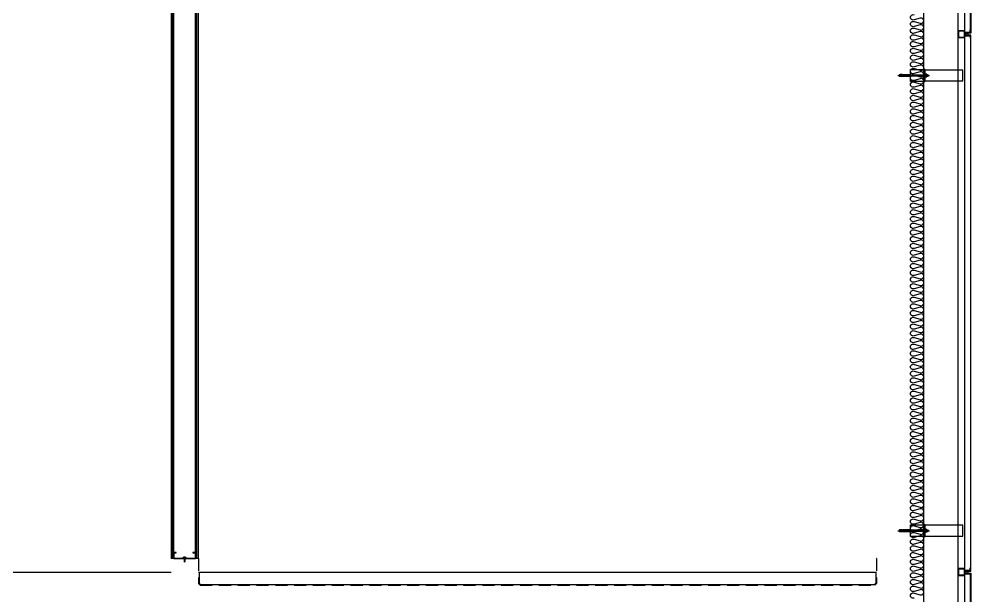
# Model space of a CAD drawing. Header units: millimetres. Extents: x 19868 to 801382, y -4805 to 85279.
# Drawn here: x 573407 to 580488, y 67001 to 71291 of the extents above; entities that cross this region are included whole.
import ezdxf

# ---------------------------------------------------------------- set-up
doc = ezdxf.new("R2010")
doc.units = ezdxf.units.MM
doc.header["$LTSCALE"] = 250
doc.linetypes.add('HID', pattern=[2.8, 1.8, -1])
for name, color, linetype in [('8입면선', 8, 'Continuous'), ('A-ETC-8', 8, 'Continuous'), ('A-FIN', 6, 'Continuous'), ('A-FIN-8', 8, 'Continuous'), ('A-WALL-D', 7, 'Continuous'), ('A-WP', 1, 'HID'), ('GAGAM-DT', 7, 'Continuous'), ('ISL', 251, 'Continuous'), ('입면', 7, 'Continuous')]:
    doc.layers.add(name, color=color, linetype=linetype)
doc.layers.add('CK', color=221, linetype='Continuous', plot=False)

# ---------------------------------------------------------------- blocks, each defined once
blk = doc.blocks.new('A$C632c858f')
at = {"layer": 'A-ETC-8'}
blk.add_arc((-2.8, 0), 24, 341.82483, 18.17517, dxfattribs=at)
blk.add_ellipse((34, 0), major_axis=(7.59, 0), ratio=0.987937, dxfattribs=at)
blk = doc.blocks.new('A$Cae507117')
at = {"layer": 'A-ETC-8'}
for points in [[(-50, 0), (-50, -50), (0, -50), (0, 0)], [(-46.8, -3.2), (-46.8, -46.8), (-3.2, -46.8), (-3.2, -3.2)]]:
    blk.add_lwpolyline(points, close=True, dxfattribs=at)
blk = doc.blocks.new('너트 M12')
for p, q in [((-9, 0), (9, 0)), ((-9.5, -9), (-9.5, -0.5)), ((9, -9.5), (-9, -9.5)), ((0, -8.3), (0, -1.2)), ((9.5, -0.5), (9.5, -9))]:
    blk.add_line(p, q)
for centre, start, end in [((-9, -0.5), 90, 180), ((-9, -9), 180, 270), ((9, -0.5), 0, 90), ((9, -9), 270, 0)]:
    blk.add_arc(centre, 0.5, start, end)
at = {"extrusion": (0, 0, -1)}
for centre, major_axis, ratio, start_param, end_param in [((-4.8, -0.9), (-4.75, 0.31), 0.185359, -0.024388, 3.141593), ((4.8, -0.9), (4.75, 0.31), 0.185108, 3.141593, 6.30754), ((-4.8, -8.6), (4.75, 0.31), 0.187111, 0, 3.166211), ((4.8, -8.6), (-4.75, 0.31), 0.185991, 3.117121, 6.283185)]:
    blk.add_ellipse(centre, major_axis=major_axis, ratio=ratio, start_param=start_param, end_param=end_param, dxfattribs=at)
blk = doc.blocks.new('A$C5ebcaad0')
at = {"layer": 'A-ETC-8'}
for p, q in [((-449, -225), (-214, -225)), ((-439, -220.5), (-439, -229.5)), ((-437, -219), (-437.5, -219)), ((-437.5, -231), (-437, -231)), ((-426, -220.5), (-437, -219)), ((-437, -231), (-426, -229.5)), ((-431.6, -219.7), (-431.6, -221.5)), ((-431.6, -228.5), (-431.6, -230.2)), ((-431.1, -222.3), (-429.3, -223.5)), ((-431.1, -227.7), (-429.3, -226.5)), ((-415.6, -218.7), (-430.6, -218.7)), ((-430.6, -231.2), (-415.6, -231.2)), ((-421.1, -224), (-427.7, -224)), ((-421.1, -226), (-427.7, -226)), ((-426, -220.5), (-412, -220.5)), ((-426, -229.5), (-412, -229.5)), ((-420.6, -223.5), (-420.6, -223)), ((-420.6, -227), (-420.6, -226.5)), ((-416.6, -227), (-416.6, -223)), ((-415.6, -218.7), (-412.6, -218.7)), ((-415.6, -231.2), (-412.6, -231.2)), ((-412.6, -218.7), (-412.6, -231.2)), ((-412, -231), (-412, -219)), ((-409, -219), (-412, -219)), ((-412, -231), (-409, -231)), ((-409, -231), (-409, -219)), ((-355, -219), (-409, -219)), ((-409, -231), (-355, -231)), ((-355, -219), (-245.5, -219)), ((-245.5, -231), (-355, -231)), ((-234.2, -229.5), (-224, -229.5)), ((-234, -219), (-225.5, -219)), ((-234, -220.5), (-224, -220.5)), ((-234, -231), (-225.5, -231)), ((-225.5, -231), (-225.5, -219)), ((-224, -220.5), (-225.5, -219)), ((-224, -229.5), (-225.5, -231)), ((-224, -229.5), (-224, -220.5))]:
    blk.add_line(p, q, dxfattribs=at)
for points in [[(-255, -180.5), (-255, -269.5), (-355, -269.5), (-355, -180.5)], [(33.5, -185), (-251.5, -185), (-251.5, -265), (33.5, -265)], [(-251.5, -265), (-245.5, -265), (-245.5, -185), (-251.5, -185)], [(-245.5, -210), (-245.5, -240), (-243.5, -240), (-243.5, -210)]]:
    blk.add_lwpolyline(points, close=True, dxfattribs=at)
blk.add_lwpolyline([(-251.5, -177.5), (-251.5, -272.5, -0.414214), (-252.5, -273.5), (-255, -273.5), (-255, -176.5), (-252.5, -176.5, -0.414214)], format="xyb", close=True, dxfattribs=at)
for centre, radius, start, end in [((-437.5, -220.5), 1.5, 90, 180), ((-437.5, -229.5), 1.5, 180, 270), ((-430.6, -219.7), 1, 90, 180), ((-430.6, -221.5), 1, 180, 236.30993), ((-430.6, -228.5), 1, 123.69007, 180), ((-430.6, -230.2), 1, 180, 270), ((-427.7, -221), 3, 236.30993, 270), ((-427.7, -229), 3, 90, 123.69007), ((-421.1, -223.5), 0.5, 270, 0), ((-421.1, -226.5), 0.5, 0, 90), ((-418.6, -223), 2, 90, 180), ((-418.6, -227), 2, 180, 270), ((-418.6, -223), 2, 0, 90), ((-418.6, -227), 2, 270, 0)]:
    blk.add_arc(centre, radius, start, end, dxfattribs=at)
at = {"layer": 'A-ETC-8', "xscale": -1, "rotation": 90}
blk.add_blockref('너트 M12', (-243.5, -225), dxfattribs=at)

msp = doc.modelspace()

# ---------------------------------------------------------------- linework, layer by layer
at = {"layer": '8입면선', "color": 8}
for p, q in [((574548.2, 67278.9), (574548.2, 74588.9)), ((574728.2, 67278.9), (574728.2, 73468.9))]:
    msp.add_line(p, q, dxfattribs=at)
at = {"layer": 'A-ETC-8'}
for p, q in [((580393.2, 51178.9), (580393.2, 76146.7)), ((580443.2, 51178.9), (580443.2, 76146.7))]:
    msp.add_line(p, q, dxfattribs=at)
for points in [[(580480.2, 71190.4), (580445.2, 71190.4), (580445.2, 71179.4), (580443.2, 71179.4), (580443.2, 71192.4), (580478.6, 71192.4, -0.226541), (580482.2, 71196.1), (580482.2, 71210.8), (580484.2, 71210.8), (580484.2, 71194.4, 0.414214)], [(580480.2, 71167.4), (580445.2, 71167.4), (580445.2, 71178.4), (580443.2, 71178.4), (580443.2, 71165.4), (580478.6, 71165.4, 0.226541), (580482.2, 71161.8), (580482.2, 71147.1), (580484.2, 71147.1), (580484.2, 71163.4, -0.414214)], [(580480.2, 67190.4), (580445.2, 67190.4), (580445.2, 67179.4), (580443.2, 67179.4), (580443.2, 67192.4), (580478.6, 67192.4, -0.226541), (580482.2, 67196.1), (580482.2, 67210.8), (580484.2, 67210.8), (580484.2, 67194.4, 0.414214)], [(580480.2, 67167.4), (580445.2, 67167.4), (580445.2, 67178.4), (580443.2, 67178.4), (580443.2, 67165.4), (580478.6, 67165.4, 0.226541), (580482.2, 67161.8), (580482.2, 67147.1), (580484.2, 67147.1), (580484.2, 67163.4, -0.414214)]]:
    msp.add_lwpolyline(points, format="xyb", close=True, dxfattribs=at)
at = {"layer": 'A-FIN'}
for p, q in [((543738.2, 67178.9), (574538.2, 67178.9)), ((574741.2, 67178.9), (579785.2, 67178.9))]:
    msp.add_line(p, q, dxfattribs=at)
for points in [[(580447.2, 75167.4), (580447.2, 75171.4), (580488.2, 75171.4), (580488.2, 71186.4), (580447.2, 71186.4), (580447.2, 71190.4), (580484.2, 71190.4), (580484.2, 75167.4), (580447.2, 75167.4)], [(580447.2, 67190.4), (580447.2, 67186.4), (580488.2, 67186.4), (580488.2, 71171.4), (580447.2, 71171.4), (580447.2, 71167.4), (580484.2, 71167.4), (580484.2, 67190.4), (580447.2, 67190.4)], [(580447.2, 67167.4), (580447.2, 67171.4), (580488.2, 67171.4), (580488.2, 63686.4), (580447.2, 63686.4), (580447.2, 63690.4), (580484.2, 63690.4), (580484.2, 67167.4), (580447.2, 67167.4)]]:
    msp.add_lwpolyline(points, close=True, dxfattribs=at)
at = {"layer": 'A-FIN-8'}
for p, q in [((574746.2, 67178.9), (574746.2, 67097.1)), ((579780.2, 67178.9), (579780.2, 67097.1)), ((574756.4, 67086.9), (574746.2, 67097.1)), ((574756.4, 67086.9), (579770, 67086.9)), ((579770, 67086.9), (579780.2, 67097.1))]:
    msp.add_line(p, q, dxfattribs=at)
at = {"layer": 'A-WALL-D'}
for p, q in [((574538.2, 74588.9), (574538.2, 67278.9)), ((574558.2, 67288.9), (574558.2, 74588.9)), ((574718.2, 67288.9), (574718.2, 73468.9)), ((574738.2, 73468.9), (574738.2, 67278.9)), ((574558.2, 67278.9), (574538.2, 67278.9)), ((574738.2, 67278.9), (574718.2, 67278.9))]:
    msp.add_line(p, q, dxfattribs=at)
at = {"layer": 'A-WP', "ltscale": 0.2}
for p, q in [((574753.4, 67081.9), (574741.2, 67094.1)), ((574753.4, 67081.9), (579773.1, 67081.9)), ((579773.1, 67081.9), (579785.2, 67094.1))]:
    msp.add_line(p, q, dxfattribs=at)
at = {"layer": 'A-WP', "linetype": 'HID', "ltscale": 0.2}
for points in [[(574738.2, 67278.9), (574741.2, 67278.9), (574741.2, 67094.1)], [(579788.2, 67278.9), (579785.2, 67278.9), (579785.2, 67094.1)]]:
    msp.add_lwpolyline(points, dxfattribs=at)
at = {"layer": 'CK', "linetype": 'Continuous'}
msp.add_line((574623.5, 67278.9), (574652.9, 67278.9), dxfattribs=at)
at = {"layer": 'GAGAM-DT', "color": 8}
for p, q in [((574633.4, 67284.8), (574633.4, 67288.2)), ((574643.3, 67284.8), (574633.4, 67284.8)), ((574641.8, 67289.8), (574634.9, 67289.8)), ((574635.9, 67284.8), (574635.9, 67289.8)), ((574635.9, 67284.8), (574635.9, 67253.3)), ((574640.9, 67284.8), (574640.9, 67289.8)), ((574640.9, 67284.8), (574640.9, 67258.9)), ((574643.3, 67284.8), (574643.3, 67288.2)), ((574640.9, 67258.9), (574635.9, 67253.3))]:
    msp.add_line(p, q, dxfattribs=at)
for centre, start, end in [((574634.9, 67288.2), 90, 180), ((574641.8, 67288.2), 0, 90)]:
    msp.add_arc(centre, 1.51, start, end, dxfattribs=at)
at = {"layer": 'ISL'}
msp.add_line((580138.2, 50558.9), (580138.2, 76128.9), dxfattribs=at)
msp.add_lwpolyline([(580065.3, 66985.2, -1.449198), (580065.3, 67022.6), (580111.1, 67010.2, 0.524856), (580138.2, 67028.9, 0.524856), (580111.1, 67047.6), (580065.3, 67035.2, -1.449198), (580065.3, 67072.6), (580111.1, 67060.2, 0.524856), (580138.2, 67078.9, 0.524856), (580111.1, 67097.6), (580065.3, 67085.2, -1.449198), (580065.3, 67122.6), (580111.1, 67110.2, 0.524856), (580138.2, 67128.9, 0.524856), (580111.1, 67147.6), (580065.3, 67135.2, -1.449198), (580065.3, 67172.6), (580111.1, 67160.2, 0.524856), (580138.2, 67178.9, 0.524856), (580111.1, 67197.6), (580065.3, 67185.2, -1.449198), (580065.3, 67222.6), (580111.1, 67210.2, 0.524856), (580138.2, 67228.9, 0.524856), (580111.1, 67247.6), (580065.3, 67235.2, -1.449198), (580065.3, 67272.6), (580111.1, 67260.2, 0.524856), (580138.2, 67278.9, 0.524856), (580111.1, 67297.6), (580065.3, 67285.2, -1.449198), (580065.3, 67322.6), (580111.1, 67310.2, 0.524856), (580138.2, 67328.9, 0.524856), (580111.1, 67347.6), (580065.3, 67335.2, -1.449198), (580065.3, 67372.6), (580111.1, 67360.2, 0.524856), (580138.2, 67378.9, 0.524856), (580111.1, 67397.6), (580065.3, 67385.2, -1.449198), (580065.3, 67422.6), (580111.1, 67410.2, 0.524856), (580138.2, 67428.9, 0.524856), (580111.1, 67447.6), (580065.3, 67435.2, -1.449198), (580065.3, 67472.6), (580111.1, 67460.2, 0.524856), (580138.2, 67478.9, 0.524856), (580111.1, 67497.6), (580065.3, 67485.2, -1.449198), (580065.3, 67522.6), (580111.1, 67510.2, 0.524856), (580138.2, 67528.9, 0.524856), (580111.1, 67547.6), (580065.3, 67535.2, -1.449198), (580065.3, 67572.6), (580111.1, 67560.2, 0.524856), (580138.2, 67578.9, 0.524856), (580111.1, 67597.6), (580065.3, 67585.2, -1.449198), (580065.3, 67622.6), (580111.1, 67610.2, 0.524856), (580138.2, 67628.9, 0.524856), (580111.1, 67647.6), (580065.3, 67635.2, -1.449198), (580065.3, 67672.6), (580111.1, 67660.2, 0.524856), (580138.2, 67678.9, 0.524856), (580111.1, 67697.6), (580065.3, 67685.2, -1.449198), (580065.3, 67722.6), (580111.1, 67710.2, 0.524856), (580138.2, 67728.9, 0.524856), (580111.1, 67747.6), (580065.3, 67735.2, -1.449198), (580065.3, 67772.6), (580111.1, 67760.2, 0.524856), (580138.2, 67778.9, 0.524856), (580111.1, 67797.6), (580065.3, 67785.2, -1.449198), (580065.3, 67822.6), (580111.1, 67810.2, 0.524856), (580138.2, 67828.9, 0.524856), (580111.1, 67847.6), (580065.3, 67835.2, -1.449198), (580065.3, 67872.6), (580111.1, 67860.2, 0.524856), (580138.2, 67878.9, 0.524856), (580111.1, 67897.6), (580065.3, 67885.2, -1.449198), (580065.3, 67922.6), (580111.1, 67910.2, 0.524856), (580138.2, 67928.9, 0.524856), (580111.1, 67947.6), (580065.3, 67935.2, -1.449198), (580065.3, 67972.6), (580111.1, 67960.2, 0.524856), (580138.2, 67978.9, 0.524856), (580111.1, 67997.6), (580065.3, 67985.2, -1.449198), (580065.3, 68022.6), (580111.1, 68010.2, 0.524856), (580138.2, 68028.9, 0.524856), (580111.1, 68047.6), (580065.3, 68035.2, -1.449198), (580065.3, 68072.6), (580111.1, 68060.2, 0.524856), (580138.2, 68078.9, 0.524856), (580111.1, 68097.6), (580065.3, 68085.2, -1.449198), (580065.3, 68122.6), (580111.1, 68110.2, 0.524856), (580138.2, 68128.9, 0.524856), (580111.1, 68147.6), (580065.3, 68135.2, -1.449198), (580065.3, 68172.6), (580111.1, 68160.2, 0.524856), (580138.2, 68178.9, 0.524856), (580111.1, 68197.6), (580065.3, 68185.2, -1.449198), (580065.3, 68222.6), (580111.1, 68210.2, 0.524856), (580138.2, 68228.9, 0.524856), (580111.1, 68247.6), (580065.3, 68235.2, -1.449198), (580065.3, 68272.6), (580111.1, 68260.2, 0.524856), (580138.2, 68278.9, 0.524856), (580111.1, 68297.6), (580065.3, 68285.2, -1.449198), (580065.3, 68322.6), (580111.1, 68310.2, 0.524856), (580138.2, 68328.9, 0.524856), (580111.1, 68347.6), (580065.3, 68335.2, -1.449198), (580065.3, 68372.6), (580111.1, 68360.2, 0.524856), (580138.2, 68378.9, 0.524856), (580111.1, 68397.6), (580065.3, 68385.2, -1.449198), (580065.3, 68422.6), (580111.1, 68410.2, 0.524856), (580138.2, 68428.9, 0.524856), (580111.1, 68447.6), (580065.3, 68435.2, -1.449198), (580065.3, 68472.6), (580111.1, 68460.2, 0.524856), (580138.2, 68478.9, 0.524856), (580111.1, 68497.6), (580065.3, 68485.2, -1.449198), (580065.3, 68522.6), (580111.1, 68510.2, 0.524856), (580138.2, 68528.9, 0.524856), (580111.1, 68547.6), (580065.3, 68535.2, -1.449198), (580065.3, 68572.6), (580111.1, 68560.2, 0.524856), (580138.2, 68578.9, 0.524856), (580111.1, 68597.6), (580065.3, 68585.2, -1.449198), (580065.3, 68622.6), (580111.1, 68610.2, 0.524856), (580138.2, 68628.9, 0.524856), (580111.1, 68647.6), (580065.3, 68635.2, -1.449198), (580065.3, 68672.6), (580111.1, 68660.2, 0.524856), (580138.2, 68678.9, 0.524856), (580111.1, 68697.6), (580065.3, 68685.2, -1.449198), (580065.3, 68722.6), (580111.1, 68710.2, 0.524856), (580138.2, 68728.9, 0.524856), (580111.1, 68747.6), (580065.3, 68735.2, -1.449198), (580065.3, 68772.6), (580111.1, 68760.2, 0.524856), (580138.2, 68778.9, 0.524856), (580111.1, 68797.6), (580065.3, 68785.2, -1.449198), (580065.3, 68822.6), (580111.1, 68810.2, 0.524856), (580138.2, 68828.9, 0.524856), (580111.1, 68847.6), (580065.3, 68835.2, -1.449198), (580065.3, 68872.6), (580111.1, 68860.2, 0.524856), (580138.2, 68878.9, 0.524856), (580111.1, 68897.6), (580065.3, 68885.2, -1.449198), (580065.3, 68922.6), (580111.1, 68910.2, 0.524856), (580138.2, 68928.9, 0.524856), (580111.1, 68947.6), (580065.3, 68935.2, -1.449198), (580065.3, 68972.6), (580111.1, 68960.2, 0.524856), (580138.2, 68978.9, 0.524856), (580111.1, 68997.6), (580065.3, 68985.2, -1.449198), (580065.3, 69022.6), (580111.1, 69010.2, 0.524856), (580138.2, 69028.9, 0.524856), (580111.1, 69047.6), (580065.3, 69035.2, -1.449198), (580065.3, 69072.6), (580111.1, 69060.2, 0.524856), (580138.2, 69078.9, 0.524856), (580111.1, 69097.6), (580065.3, 69085.2, -1.449198), (580065.3, 69122.6), (580111.1, 69110.2, 0.524856), (580138.2, 69128.9, 0.524856), (580111.1, 69147.6), (580065.3, 69135.2, -1.449198), (580065.3, 69172.6), (580111.1, 69160.2, 0.524856), (580138.2, 69178.9, 0.524856), (580111.1, 69197.6), (580065.3, 69185.2, -1.449198), (580065.3, 69222.6), (580111.1, 69210.2, 0.524856), (580138.2, 69228.9, 0.524856), (580111.1, 69247.6), (580065.3, 69235.2, -1.449198), (580065.3, 69272.6), (580111.1, 69260.2, 0.524856), (580138.2, 69278.9, 0.524856), (580111.1, 69297.6), (580065.3, 69285.2, -1.449198), (580065.3, 69322.6), (580111.1, 69310.2, 0.524856), (580138.2, 69328.9, 0.524856), (580111.1, 69347.6), (580065.3, 69335.2, -1.449198), (580065.3, 69372.6), (580111.1, 69360.2, 0.524856), (580138.2, 69378.9, 0.524856), (580111.1, 69397.6), (580065.3, 69385.2, -1.449198), (580065.3, 69422.6), (580111.1, 69410.2, 0.524856), (580138.2, 69428.9, 0.524856), (580111.1, 69447.6), (580065.3, 69435.2, -1.449198), (580065.3, 69472.6), (580111.1, 69460.2, 0.524856), (580138.2, 69478.9, 0.524856), (580111.1, 69497.6), (580065.3, 69485.2, -1.449198), (580065.3, 69522.6), (580111.1, 69510.2, 0.524856), (580138.2, 69528.9, 0.524856), (580111.1, 69547.6), (580065.3, 69535.2, -1.449198), (580065.3, 69572.6), (580111.1, 69560.2, 0.524856), (580138.2, 69578.9, 0.524856), (580111.1, 69597.6), (580065.3, 69585.2, -1.449198), (580065.3, 69622.6), (580111.1, 69610.2, 0.524856), (580138.2, 69628.9, 0.524856), (580111.1, 69647.6), (580065.3, 69635.2, -1.449198), (580065.3, 69672.6), (580111.1, 69660.2, 0.524856), (580138.2, 69678.9, 0.524856), (580111.1, 69697.6), (580065.3, 69685.2, -1.449198), (580065.3, 69722.6), (580111.1, 69710.2, 0.524856), (580138.2, 69728.9, 0.524856), (580111.1, 69747.6), (580065.3, 69735.2, -1.449198), (580065.3, 69772.6), (580111.1, 69760.2, 0.524856), (580138.2, 69778.9, 0.524856), (580111.1, 69797.6), (580065.3, 69785.2, -1.449198), (580065.3, 69822.6), (580111.1, 69810.2, 0.524856), (580138.2, 69828.9, 0.524856), (580111.1, 69847.6), (580065.3, 69835.2, -1.449198), (580065.3, 69872.6), (580111.1, 69860.2, 0.524856), (580138.2, 69878.9, 0.524856), (580111.1, 69897.6), (580065.3, 69885.2, -1.449198), (580065.3, 69922.6), (580111.1, 69910.2, 0.524856), (580138.2, 69928.9, 0.524856), (580111.1, 69947.6), (580065.3, 69935.2, -1.449198), (580065.3, 69972.6), (580111.1, 69960.2, 0.524856), (580138.2, 69978.9, 0.524856), (580111.1, 69997.6), (580065.3, 69985.2, -1.449198), (580065.3, 70022.6), (580111.1, 70010.2, 0.524856), (580138.2, 70028.9, 0.524856), (580111.1, 70047.6), (580065.3, 70035.2, -1.449198), (580065.3, 70072.6), (580111.1, 70060.2, 0.524856), (580138.2, 70078.9, 0.524856), (580111.1, 70097.6), (580065.3, 70085.2, -1.449198), (580065.3, 70122.6), (580111.1, 70110.2, 0.524856), (580138.2, 70128.9, 0.524856), (580111.1, 70147.6), (580065.3, 70135.2, -1.449198), (580065.3, 70172.6), (580111.1, 70160.2, 0.524856), (580138.2, 70178.9, 0.524856), (580111.1, 70197.6), (580065.3, 70185.2, -1.449198), (580065.3, 70222.6), (580111.1, 70210.2, 0.524856), (580138.2, 70228.9, 0.524856), (580111.1, 70247.6), (580065.3, 70235.2, -1.449198), (580065.3, 70272.6), (580111.1, 70260.2, 0.524856), (580138.2, 70278.9, 0.524856), (580111.1, 70297.6), (580065.3, 70285.2, -1.449198), (580065.3, 70322.6), (580111.1, 70310.2, 0.524856), (580138.2, 70328.9, 0.524856), (580111.1, 70347.6), (580065.3, 70335.2, -1.449198), (580065.3, 70372.6), (580111.1, 70360.2, 0.524856), (580138.2, 70378.9, 0.524856), (580111.1, 70397.6), (580065.3, 70385.2, -1.449198), (580065.3, 70422.6), (580111.1, 70410.2, 0.524856), (580138.2, 70428.9, 0.524856), (580111.1, 70447.6), (580065.3, 70435.2, -1.449198), (580065.3, 70472.6), (580111.1, 70460.2, 0.524856), (580138.2, 70478.9, 0.524856), (580111.1, 70497.6), (580065.3, 70485.2, -1.449198), (580065.3, 70522.6), (580111.1, 70510.2, 0.524856), (580138.2, 70528.9, 0.524856), (580111.1, 70547.6), (580065.3, 70535.2, -1.449198), (580065.3, 70572.6), (580111.1, 70560.2, 0.524856), (580138.2, 70578.9, 0.524856), (580111.1, 70597.6), (580065.3, 70585.2, -1.449198), (580065.3, 70622.6), (580111.1, 70610.2, 0.524856), (580138.2, 70628.9, 0.524856), (580111.1, 70647.6), (580065.3, 70635.2, -1.449198), (580065.3, 70672.6), (580111.1, 70660.2, 0.524856), (580138.2, 70678.9, 0.524856), (580111.1, 70697.6), (580065.3, 70685.2, -1.449198), (580065.3, 70722.6), (580111.1, 70710.2, 0.524856), (580138.2, 70728.9, 0.524856), (580111.1, 70747.6), (580065.3, 70735.2, -1.449198), (580065.3, 70772.6), (580111.1, 70760.2, 0.524856), (580138.2, 70778.9, 0.524856), (580111.1, 70797.6), (580065.3, 70785.2, -1.449198), (580065.3, 70822.6), (580111.1, 70810.2, 0.524856), (580138.2, 70828.9, 0.524856), (580111.1, 70847.6), (580065.3, 70835.2, -1.449198), (580065.3, 70872.6), (580111.1, 70860.2, 0.524856), (580138.2, 70878.9, 0.524856), (580111.1, 70897.6), (580065.3, 70885.2, -1.449198), (580065.3, 70922.6), (580111.1, 70910.2, 0.524856), (580138.2, 70928.9, 0.524856), (580111.1, 70947.6), (580065.3, 70935.2, -1.449198), (580065.3, 70972.6), (580111.1, 70960.2, 0.524856), (580138.2, 70978.9, 0.524856), (580111.1, 70997.6), (580065.3, 70985.2, -1.449198), (580065.3, 71022.6), (580111.1, 71010.2, 0.524856), (580138.2, 71028.9, 0.524856), (580111.1, 71047.6), (580065.3, 71035.2, -1.449198), (580065.3, 71072.6), (580111.1, 71060.2, 0.524856), (580138.2, 71078.9, 0.524856), (580111.1, 71097.6), (580065.3, 71085.2, -1.449198), (580065.3, 71122.6), (580111.1, 71110.2, 0.524856), (580138.2, 71128.9, 0.524856), (580111.1, 71147.6), (580065.3, 71135.2, -1.449198), (580065.3, 71172.6), (580111.1, 71160.2, 0.524856), (580138.2, 71178.9, 0.524856), (580111.1, 71197.6), (580065.3, 71185.2, -1.449198), (580065.3, 71222.6), (580111.1, 71210.2, 0.524856), (580138.2, 71228.9, 0.524856), (580111.1, 71247.6), (580065.3, 71235.2, -1.449198), (580065.3, 71272.6), (580111.1, 71260.2, 0.524856), (580138.2, 71278.9, 0.524856), (580111.1, 71297.6), (580065.3, 71285.2, -1.449198), (580065.3, 71322.6)], format="xyb", dxfattribs=at)
at = {"layer": '입면', "color": 6}
for p, q in [((574576, 67323.9), (574558.2, 67323.9)), ((574558.2, 67323.9), (574558.2, 67278.9)), ((574558.2, 67278.9), (574623.5, 67278.9)), ((574559.4, 67280.1), (574559.4, 67322.7)), ((574559.4, 67322.7), (574576, 67322.7)), ((574623, 67280.1), (574559.4, 67280.1)), ((574576, 67322.7), (574576, 67323.9)), ((574628, 67286), (574623, 67280.1)), ((574623.5, 67278.9), (574628.5, 67284.8)), ((574648.4, 67286), (574628, 67286)), ((574628.5, 67284.8), (574647.9, 67284.8)), ((574647.9, 67284.8), (574652.9, 67278.9)), ((574653.4, 67280.1), (574648.4, 67286)), ((574652.9, 67278.9), (574718.2, 67278.9)), ((574717, 67280.1), (574653.4, 67280.1)), ((574718.2, 67323.9), (574700.4, 67323.9)), ((574700.4, 67323.9), (574700.4, 67322.7)), ((574700.4, 67322.7), (574717, 67322.7)), ((574717, 67322.7), (574717, 67280.1)), ((574718.2, 67278.9), (574718.2, 67323.9))]:
    msp.add_line(p, q, dxfattribs=at)

# ---------------------------------------------------------------- block references
at = {"layer": 'A-ETC-8', "rotation": 180}
for p in [(580393.2, 71153.9), (580393.2, 67153.9)]:
    msp.add_blockref('A$Cae507117', p, dxfattribs=at)
at = {"layer": 'A-ETC-8', "xscale": -1}
for p in [(580488.2, 71178.9), (580488.2, 67178.9)]:
    msp.add_blockref('A$C632c858f', p, dxfattribs=at)
at = {"layer": 'A-ETC-8'}
for p in [(580393.2, 71096.4), (580393.2, 67711.4)]:
    msp.add_blockref('A$C5ebcaad0', p, dxfattribs=at)

doc.saveas('drawing.dxf')
